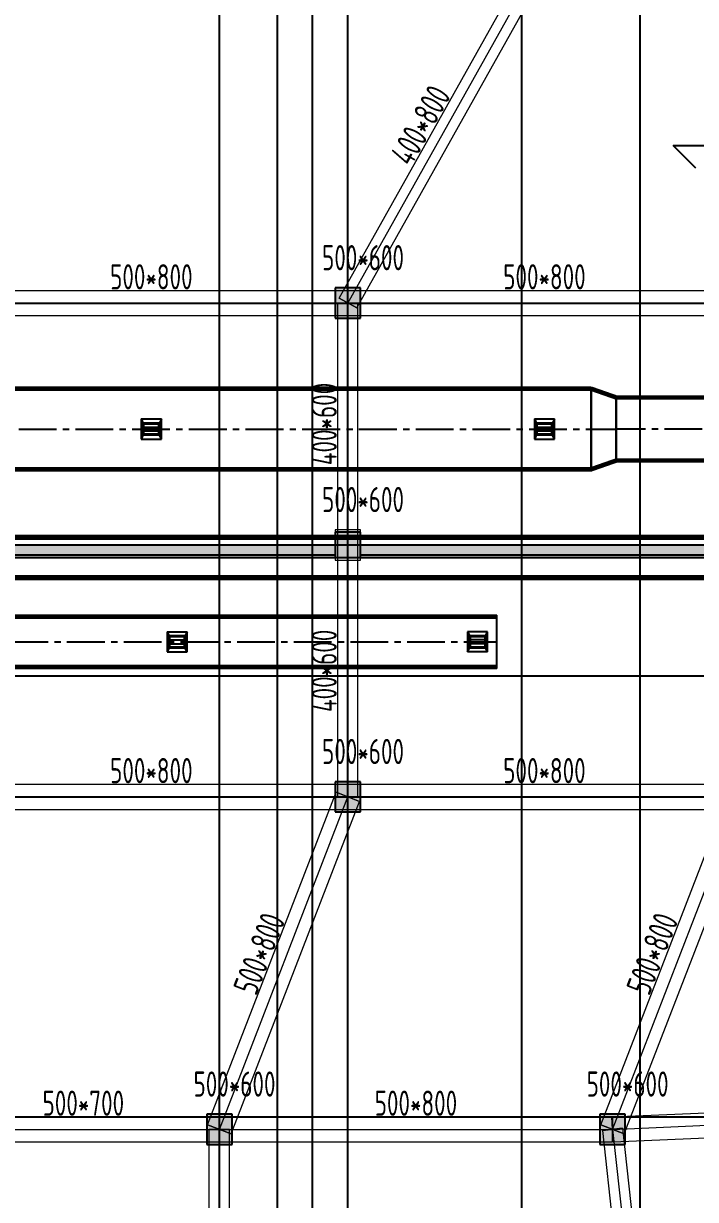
# Model space of a CAD drawing. Extents: x 369444 to 684549, y -549309 to 575337.
# Drawn here: x 460937 to 474271, y 393766 to 417104 of the extents above; entities that cross this region are included whole.
import ezdxf

# ---------------------------------------------------------------- set-up
doc = ezdxf.new("R2010")
doc.units = 0
doc.header["$LTSCALE"] = 1000
doc.header["$MEASUREMENT"] = 0
doc.linetypes.add('CENTER2', pattern=[1.125, 0.75, -0.125, 0.125, -0.125])
doc.linetypes.add('DASH', pattern=[0.35, 0.25, -0.1])
for name, color, linetype, lineweight, true_color in [('-1-0-1', 7, 'Continuous', 0, 0xc0c0c0), ('-1-1-2', 7, 'Continuous', 0, 0xc0c0c0), ('-2-0-1', 1, 'Continuous', 0, 0xff0000), ('-2-1-2', 9, 'Continuous', 0, 0x808080), ('1-6-1', 7, 'Continuous', 0, 0x55ff55), ('1-6-2', 7, 'Continuous', 0, 0x55ff55), ('11-6-1', 2, 'Continuous', 0, 0xffff00), ('11-6-2', 2, 'Continuous', 0, 0xffff00), ('11-6-5', 2, 'Continuous', 0, 0xffff00), ('12-6-1', 4, 'Continuous', 0, 0x00ffff), ('12-6-2', 4, 'Continuous', 0, 0x00ffff), ('12-6-5', 4, 'Continuous', 0, 0x00ffff)]:
    doc.layers.add(name, color=color, linetype=linetype, lineweight=lineweight, true_color=true_color)
for name, color, linetype in [('A-WALL-HATCH', 8, 'Continuous'), ('COLUMN', 9, 'Continuous'), ('DOTE', 1, 'Continuous'), ('DUCT-排烟中心线', 5, 'CENTER2'), ('DUCT-排烟法兰', 4, 'Continuous'), ('DUCT-排烟管', 2, 'Continuous'), ('DUCT-排烟管端线', 4, 'Continuous'), ('PUB_HATCH', 8, 'Continuous'), ('WALL', 9, 'Continuous'), ('景观场地标高', 4, 'Continuous'), ('防火分区线', 7, 'Continuous'), ('风管标注', 3, 'Continuous')]:
    doc.layers.add(name, color=color, linetype=linetype)
doc.styles.add('yjkcad', font='yjkeng.shx', dxfattribs={"width": 0.7, "height": 250, "bigfont": 'yjkchn.shx'})

# ---------------------------------------------------------------- blocks, each defined once
blk = doc.blocks.new('N-风管')
at = {"color": 0, "linetype": 'Continuous'}
for p, q in [((38489299230.664742, 3905503730.368683, 2600), (38489299630.664742, 3905503730.368683, 2600)), ((38489307030.664742, 3905503730.368683, 2600), (38489307430.664742, 3905503730.368683, 2600)), ((38489299743.580162, 3905499507.169543, 2600), (38489300143.580162, 3905499507.169543, 2600)), ((38489306101.961143, 3905499107.169543, 2600), (38489305701.961143, 3905499107.169543, 2600))]:
    blk.add_line(p, q, dxfattribs=at)
at = {"color": 0}
for p, q in [((38489299230.664742, 3905503730.368683, 2600), (38489299230.664742, 3905503330.368683, 2600)), ((38489299230.664742, 3905503730.368683, 2600), (38489299270.664742, 3905503641.479795, 2600)), ((38489299270.664742, 3905503567.40572, 2600), (38489299582.664742, 3905503567.40572, 2600)), ((38489299630.664742, 3905503730.368683, 2600), (38489299582.664742, 3905503641.479795, 2600)), ((38489299630.664742, 3905503330.368683, 2600), (38489299630.664742, 3905503730.368683, 2600)), ((38489307030.664742, 3905503730.368683, 2600), (38489307030.664742, 3905503330.368683, 2600)), ((38489307030.664742, 3905503730.368683, 2600), (38489307070.664742, 3905503641.479795, 2600)), ((38489307070.664742, 3905503567.40572, 2600), (38489307382.664742, 3905503567.40572, 2600)), ((38489307430.664742, 3905503730.368683, 2600), (38489307382.664742, 3905503641.479795, 2600)), ((38489307430.664742, 3905503330.368683, 2600), (38489307430.664742, 3905503730.368683, 2600)), ((38489299270.664742, 3905503419.257572, 2600), (38489299230.664742, 3905503330.368683, 2600)), ((38489299230.664742, 3905503330.368683, 2600), (38489299630.664742, 3905503330.368683, 2600)), ((38489299270.664742, 3905503493.331646, 2600), (38489299582.664742, 3905503493.331646, 2600)), ((38489299630.664742, 3905503330.368683, 2600), (38489299582.664742, 3905503419.257572, 2600)), ((38489307070.664742, 3905503419.257572, 2600), (38489307030.664742, 3905503330.368683, 2600)), ((38489307030.664742, 3905503330.368683, 2600), (38489307430.664742, 3905503330.368683, 2600)), ((38489307070.664742, 3905503493.331646, 2600), (38489307382.664742, 3905503493.331646, 2600)), ((38489307430.664742, 3905503330.368683, 2600), (38489307382.664742, 3905503419.257572, 2600)), ((38489299743.580162, 3905499507.169543, 2600), (38489299743.580162, 3905499107.169543, 2600)), ((38489299743.580162, 3905499507.169543, 2600), (38489299783.580162, 3905499418.280654, 2600)), ((38489299783.580162, 3905499344.20658, 2600), (38489300095.580162, 3905499344.20658, 2600)), ((38489300143.580162, 3905499507.169543, 2600), (38489300095.580162, 3905499418.280654, 2600)), ((38489300143.580162, 3905499107.169543, 2600), (38489300143.580162, 3905499507.169543, 2600)), ((38489305701.961143, 3905499507.169543, 2600), (38489305749.961143, 3905499418.280654, 2600)), ((38489306101.961143, 3905499507.169543, 2600), (38489305701.961143, 3905499507.169543, 2600)), ((38489305701.961143, 3905499507.169543, 2600), (38489305701.961143, 3905499107.169543, 2600)), ((38489306061.961143, 3905499344.20658, 2600), (38489305749.961143, 3905499344.20658, 2600)), ((38489306061.961143, 3905499418.280654, 2600), (38489306101.961143, 3905499507.169543, 2600)), ((38489306101.961143, 3905499107.169543, 2600), (38489306101.961143, 3905499507.169543, 2600)), ((38489299783.580162, 3905499196.058432, 2600), (38489299743.580162, 3905499107.169543, 2600)), ((38489299743.580162, 3905499107.169543, 2600), (38489300143.580162, 3905499107.169543, 2600)), ((38489299783.580162, 3905499270.132506, 2600), (38489300095.580162, 3905499270.132506, 2600)), ((38489300143.580162, 3905499107.169543, 2600), (38489300095.580162, 3905499196.058432, 2600)), ((38489305701.961143, 3905499107.169543, 2600), (38489305749.961143, 3905499196.058432, 2600)), ((38489306061.961143, 3905499270.132506, 2600), (38489305749.961143, 3905499270.132506, 2600)), ((38489306101.961143, 3905499107.169543, 2600), (38489306061.961143, 3905499196.058432, 2600))]:
    blk.add_line(p, q, dxfattribs=at)
at = {"color": 0, "lineweight": 40}
for p, q in [((38489299270.664742, 3905503641.479795, 2600), (38489299270.664742, 3905503419.257572, 2600)), ((38489299582.664742, 3905503641.479795, 2600), (38489299270.664742, 3905503641.479795, 2600)), ((38489299582.664742, 3905503419.257572, 2600), (38489299582.664742, 3905503641.479795, 2600)), ((38489307070.664742, 3905503641.479795, 2600), (38489307070.664742, 3905503419.257572, 2600)), ((38489307382.664742, 3905503641.479795, 2600), (38489307070.664742, 3905503641.479795, 2600)), ((38489307382.664742, 3905503419.257572, 2600), (38489307382.664742, 3905503641.479795, 2600)), ((38489299582.664742, 3905503419.257572, 2600), (38489299270.664742, 3905503419.257572, 2600)), ((38489307382.664742, 3905503419.257572, 2600), (38489307070.664742, 3905503419.257572, 2600)), ((38489299783.580162, 3905499418.280654, 2600), (38489299783.580162, 3905499196.058432, 2600)), ((38489300095.580162, 3905499418.280654, 2600), (38489299783.580162, 3905499418.280654, 2600)), ((38489300095.580162, 3905499196.058432, 2600), (38489300095.580162, 3905499418.280654, 2600)), ((38489305749.961143, 3905499418.280654, 2600), (38489305749.961143, 3905499196.058432, 2600)), ((38489305749.961143, 3905499418.280654, 2600), (38489306061.961143, 3905499418.280654, 2600)), ((38489306061.961143, 3905499196.058432, 2600), (38489306061.961143, 3905499418.280654, 2600)), ((38489300095.580162, 3905499196.058432, 2600), (38489299783.580162, 3905499196.058432, 2600)), ((38489305749.961143, 3905499196.058432, 2600), (38489306061.961143, 3905499196.058432, 2600))]:
    blk.add_line(p, q, dxfattribs=at)
at = {"layer": 'DUCT-排烟中心线', "color": 0}
for p, q in [((38489285550.02726, 3905503530.368749), (38489308156.230179, 3905503530.368378)), ((38489308156.430183, 3905503530.368378), (38489308656.430183, 3905503530.368365)), ((38489330610.045052, 3905503530.368378), (38489308656.63018, 3905503530.368365)), ((38489292131.271713, 3905499307.169543), (38489306287.384621, 3905499307.169543))]:
    blk.add_line(p, q, dxfattribs=at)
at = {"layer": 'DUCT-排烟法兰', "color": 0}
for p, q in [((38489308156.330177, 3905502690.368378), (38489308156.330177, 3905504370.368378)), ((38489308656.530182, 3905504185.368365), (38489308656.530182, 3905502875.368365)), ((38489306287.484619, 3905498777.169543), (38489306287.484619, 3905499837.169543))]:
    blk.add_line(p, q, dxfattribs=at)
at = {"layer": 'DUCT-排烟管', "color": 0, "const_width": 90}
for points in [[(38489308156.230186, 3905504330.368378), (38489285550.027283, 3905504330.368749)], [(38489308156.430206, 3905504330.368378), (38489308656.430199, 3905504155.368365)], [(38489330610.045052, 3905504155.368378), (38489308656.63018, 3905504155.368365)], [(38489308156.430161, 3905502730.368378), (38489308656.430168, 3905502905.368365)], [(38489308656.63018, 3905502905.368365), (38489330610.045052, 3905502905.368378)], [(38489285550.027237, 3905502730.368749), (38489308156.230164, 3905502730.368378)], [(38489306287.384621, 3905499807.169543), (38489292131.271713, 3905499807.169543)], [(38489292131.271713, 3905498807.169543), (38489306287.384621, 3905498807.169543)]]:
    blk.add_lwpolyline(points, dxfattribs=at)
at = {"layer": 'DUCT-排烟管端线', "color": 0}
for p, q in [((38489308156.230164, 3905502730.368378), (38489308156.230186, 3905504330.368378)), ((38489308156.430206, 3905504330.368378), (38489308156.430161, 3905502730.368378)), ((38489308656.430168, 3905502905.368365), (38489308656.430199, 3905504155.368365)), ((38489308656.63018, 3905504155.368365), (38489308656.63018, 3905502905.368365)), ((38489306287.384621, 3905498807.169543), (38489306287.384621, 3905499807.169543))]:
    blk.add_line(p, q, dxfattribs=at)

msp = doc.modelspace()

# ---------------------------------------------------------------- hatches: boundary and pattern name
at = {"layer": 'A-WALL-HATCH'}
for points in [[(467624.7, 411256.6), (467624.7, 411856.6), (467124.7, 411856.6), (467124.7, 411256.6)], [(467624.7, 406506.8), (467624.7, 407006.8), (467124.7, 407006.8), (467124.7, 406506.8)], [(467624.7, 401456.6), (467624.7, 402056.6), (467124.7, 402056.6), (467124.7, 401456.6)], [(465074.7, 394856.6), (465074.7, 395456.6), (464574.7, 395456.6), (464574.7, 394856.6)], [(472874.7, 394856.6), (472874.7, 395456.6), (472374.7, 395456.6), (472374.7, 394856.6)]]:
    msp.add_hatch(color=256, dxfattribs=at).paths.add_polyline_path(points)
at = {"layer": 'PUB_HATCH'}
msp.add_hatch(color=256, dxfattribs=at).paths.add_polyline_path([(491324.6, 406507), (491324.6, 406757), (440374.6, 406757), (440324.6, 406637), (440374.6, 406507)])

# ---------------------------------------------------------------- linework, layer by layer
at = {"layer": '-1-0-1', "color": 0}
for p in [(467374.3, 411557.1, -3600), (467374.3, 406757.1, -3600), (467374.3, 401757.1, -3600), (464824.3, 395157.1, -3600), (472624.3, 395157.1, -3600)]:
    msp.add_point(p, dxfattribs=at)
at = {"layer": '-1-1-2', "color": 0}
for p, q in [((467374.3, 411557.1, -3600), (467374.3, 411557.1)), ((467374.3, 406757.1, -3600), (467374.3, 406757.1)), ((467374.3, 401757.1, -3600), (467374.3, 401757.1)), ((464824.3, 395157.1, -3600), (464824.3, 395157.1)), ((472624.3, 395157.1, -3600), (472624.3, 395157.1))]:
    msp.add_line(p, q, dxfattribs=at)
at = {"layer": '-2-0-1', "color": 0}
for p, q in [((467374.3, 411557.1, -3600), (471074.3, 418157.1, -3600)), ((459574.3, 411557.1, -3600), (467374.3, 411557.1, -3600)), ((467374.3, 406757.1, -3600), (467374.3, 411557.1, -3600)), ((467374.3, 411557.1, -3600), (475174.3, 411557.1, -3600)), ((459574.3, 406757.1, -3600), (467374.3, 406757.1, -3600)), ((467374.3, 406757.1, -3600), (475174.3, 406757.1, -3600)), ((467374.3, 401757.1, -3600), (467374.3, 406757.1, -3600)), ((459574.3, 401757.1, -3600), (467374.3, 401757.1, -3600)), ((464824.3, 395157.1, -3600), (467374.3, 401757.1, -3600)), ((467374.3, 401757.1, -3600), (475174.3, 401757.1, -3600)), ((472624.3, 395157.1, -3600), (475174.3, 401757.1, -3600)), ((472624.3, 395157.1, -3600), (480674.3, 395507, -3600)), ((459424.3, 395157.1, -3600), (464824.3, 395157.1, -3600)), ((464824.3, 390157.1, -3600), (464824.3, 395157.1, -3600)), ((464824.3, 395157.1, -3600), (472624.3, 395157.1, -3600)), ((472624.3, 395157.1, -3600), (473174.3, 390157.1, -3600))]:
    msp.add_line(p, q, dxfattribs=at)
at = {"layer": '-2-1-2', "color": 0}
for p, q in [((467374.3, 411557.1), (471074.3, 418157.1)), ((459574.3, 411557.1), (467374.3, 411557.1)), ((467374.3, 406757.1), (467374.3, 411557.1)), ((467374.3, 411557.1), (475174.3, 411557.1)), ((459574.3, 406757.1), (467374.3, 406757.1)), ((467374.3, 406757.1), (475174.3, 406757.1)), ((467374.3, 401757.1), (467374.3, 406757.1)), ((459574.3, 401757.1), (467374.3, 401757.1)), ((464824.3, 395157.1), (467374.3, 401757.1)), ((467374.3, 401757.1), (475174.3, 401757.1)), ((472624.3, 395157.1), (475174.3, 401757.1)), ((472624.3, 395157.1), (480674.3, 395507)), ((459424.3, 395157.1), (464824.3, 395157.1)), ((464824.3, 390157.1), (464824.3, 395157.1)), ((464824.3, 395157.1), (472624.3, 395157.1)), ((472624.3, 395157.1), (473174.3, 390157.1))]:
    msp.add_line(p, q, dxfattribs=at)
at = {"layer": '1-6-1', "color": 0}
for p, q in [((467374.3, 406757.1, -8700), (459574.3, 406757.1, -8700)), ((459574.3, 406757.1, -5100), (467374.3, 406757.1, -5100)), ((467374.3, 406757.1, -8700), (467374.3, 406757.1, -5100)), ((475174.3, 406757.1, -8700), (467374.3, 406757.1, -8700)), ((467374.3, 406757.1, -5100), (475174.3, 406757.1, -5100)), ((467374.3, 406757.1, -5100), (467374.3, 406757.1, -8700)), ((467374.3, 406507.1, -5100), (459574.3, 406507.1, -5100)), ((459574.3, 406507.1, -8700), (467374.3, 406507.1, -8700)), ((467374.3, 406507.1, -5100), (467374.3, 406507.1, -8700)), ((475174.3, 406507.1, -5100), (467374.3, 406507.1, -5100)), ((467374.3, 406507.1, -8700), (475174.3, 406507.1, -8700)), ((467374.3, 406507.1, -8700), (467374.3, 406507.1, -5100))]:
    msp.add_line(p, q, dxfattribs=at)
at = {"layer": '1-6-2', "color": 0}
for p, q in [((467374.3, 406757.1, -5100), (459574.3, 406757.1, -5100)), ((459574.3, 406757.1, -8700), (467374.3, 406757.1, -8700)), ((467374.3, 406757.1, -5100), (467374.3, 406757.1, -8700)), ((475174.3, 406757.1, -5100), (467374.3, 406757.1, -5100)), ((467374.3, 406757.1, -8700), (475174.3, 406757.1, -8700)), ((467374.3, 406757.1, -8700), (467374.3, 406757.1, -5100))]:
    msp.add_line(p, q, dxfattribs=at)
at = {"layer": '11-6-1', "color": 0}
for p, q in [((467124.3, 411857.1), (467124.3, 411257.1)), ((467624.3, 411857.1), (467124.3, 411857.1)), ((467124.3, 411857.1, -3600), (467124.3, 411257.1, -3600)), ((467624.3, 411857.1, -3600), (467124.3, 411857.1, -3600)), ((467124.3, 411857.1, -3600), (467124.3, 411857.1)), ((467624.3, 411257.1), (467624.3, 411857.1)), ((467624.3, 411257.1, -3600), (467624.3, 411857.1, -3600)), ((467624.3, 411857.1, -3600), (467624.3, 411857.1)), ((467124.3, 411257.1), (467624.3, 411257.1)), ((467124.3, 411257.1, -3600), (467624.3, 411257.1, -3600)), ((467124.3, 411257.1, -3600), (467124.3, 411257.1)), ((467624.3, 411257.1, -3600), (467624.3, 411257.1)), ((467124.3, 407057.1), (467124.3, 406457.1)), ((467624.3, 407057.1), (467124.3, 407057.1)), ((467124.3, 407057.1, -3600), (467124.3, 406457.1, -3600)), ((467624.3, 407057.1, -3600), (467124.3, 407057.1, -3600)), ((467124.3, 407057.1, -3600), (467124.3, 407057.1)), ((467624.3, 406457.1), (467624.3, 407057.1)), ((467624.3, 406457.1, -3600), (467624.3, 407057.1, -3600)), ((467624.3, 407057.1, -3600), (467624.3, 407057.1)), ((467124.3, 406457.1), (467624.3, 406457.1)), ((467124.3, 406457.1, -3600), (467624.3, 406457.1, -3600)), ((467124.3, 406457.1, -3600), (467124.3, 406457.1)), ((467624.3, 406457.1, -3600), (467624.3, 406457.1)), ((467124.3, 402057.1), (467124.3, 401457.1)), ((467624.3, 402057.1), (467124.3, 402057.1)), ((467124.3, 402057.1, -3600), (467124.3, 401457.1, -3600)), ((467624.3, 402057.1, -3600), (467124.3, 402057.1, -3600)), ((467124.3, 402057.1, -3600), (467124.3, 402057.1)), ((467624.3, 401457.1), (467624.3, 402057.1)), ((467624.3, 401457.1, -3600), (467624.3, 402057.1, -3600)), ((467624.3, 402057.1, -3600), (467624.3, 402057.1)), ((467124.3, 401457.1), (467624.3, 401457.1)), ((467124.3, 401457.1, -3600), (467624.3, 401457.1, -3600)), ((467124.3, 401457.1, -3600), (467124.3, 401457.1)), ((467624.3, 401457.1, -3600), (467624.3, 401457.1)), ((464574.3, 395457.1), (464574.3, 394857.1)), ((465074.3, 395457.1), (464574.3, 395457.1)), ((464574.3, 395457.1, -3600), (464574.3, 394857.1, -3600)), ((465074.3, 395457.1, -3600), (464574.3, 395457.1, -3600)), ((464574.3, 395457.1, -3600), (464574.3, 395457.1)), ((465074.3, 394857.1), (465074.3, 395457.1)), ((465074.3, 394857.1, -3600), (465074.3, 395457.1, -3600)), ((465074.3, 395457.1, -3600), (465074.3, 395457.1)), ((472374.3, 395457.1), (472374.3, 394857.1)), ((472874.3, 395457.1), (472374.3, 395457.1)), ((472374.3, 395457.1, -3600), (472374.3, 394857.1, -3600)), ((472874.3, 395457.1, -3600), (472374.3, 395457.1, -3600)), ((472374.3, 395457.1, -3600), (472374.3, 395457.1)), ((472874.3, 394857.1), (472874.3, 395457.1)), ((472874.3, 394857.1, -3600), (472874.3, 395457.1, -3600)), ((472874.3, 395457.1, -3600), (472874.3, 395457.1)), ((464574.3, 394857.1), (465074.3, 394857.1)), ((464574.3, 394857.1, -3600), (465074.3, 394857.1, -3600)), ((464574.3, 394857.1, -3600), (464574.3, 394857.1)), ((465074.3, 394857.1, -3600), (465074.3, 394857.1)), ((472374.3, 394857.1), (472874.3, 394857.1)), ((472374.3, 394857.1, -3600), (472874.3, 394857.1, -3600)), ((472374.3, 394857.1, -3600), (472374.3, 394857.1)), ((472874.3, 394857.1, -3600), (472874.3, 394857.1))]:
    msp.add_line(p, q, dxfattribs=at)
at = {"layer": '11-6-2', "color": 0}
for p, q in [((467374.3, 411557.1, -3600), (467374.3, 411557.1)), ((467374.3, 406757.1, -3600), (467374.3, 406757.1)), ((467374.3, 401757.1, -3600), (467374.3, 401757.1)), ((464824.3, 395157.1, -3600), (464824.3, 395157.1)), ((472624.3, 395157.1, -3600), (472624.3, 395157.1))]:
    msp.add_line(p, q, dxfattribs=at)
at = {"layer": '12-6-1', "color": 0}
for p, q in [((467199.9, 411654.9, -5100), (470899.9, 418254.9, -5100)), ((467199.9, 411654.9, -5900), (470899.9, 418254.9, -5900)), ((467548.8, 411459.3, -5100), (471248.8, 418059.3, -5100)), ((467548.8, 411459.3, -5900), (471248.8, 418059.3, -5900)), ((459574.3, 411807.1), (467374.3, 411807.1)), ((459574.3, 411807.1, -800), (467374.3, 411807.1, -800)), ((467374.3, 411807.1), (467374.3, 411307.1)), ((467374.3, 411807.1, -800), (467374.3, 411807.1)), ((467374.3, 411307.1, -800), (467374.3, 411807.1, -800)), ((467374.3, 411807.1), (467374.3, 411307.1)), ((467374.3, 411807.1, -800), (467374.3, 411807.1)), ((467374.3, 411307.1, -800), (467374.3, 411807.1, -800)), ((467374.3, 411807.1), (475174.3, 411807.1)), ((467374.3, 411807.1, -800), (475174.3, 411807.1, -800)), ((467174.3, 411557.1, -5100), (467574.3, 411557.1, -5100)), ((467174.3, 411557.1, -5700), (467174.3, 411557.1, -5100)), ((467574.3, 411557.1, -5700), (467174.3, 411557.1, -5700)), ((467174.3, 406757.1, -5100), (467174.3, 411557.1, -5100)), ((467174.3, 406757.1, -5700), (467174.3, 411557.1, -5700)), ((467199.9, 411654.9, -5100), (467548.8, 411459.3, -5100)), ((467199.9, 411654.9, -5900), (467199.9, 411654.9, -5100)), ((467548.8, 411459.3, -5900), (467199.9, 411654.9, -5900)), ((467548.8, 411459.3, -5100), (467548.8, 411459.3, -5900)), ((467574.3, 411557.1, -5100), (467574.3, 411557.1, -5700)), ((467574.3, 406757.1, -5100), (467574.3, 411557.1, -5100)), ((467574.3, 406757.1, -5700), (467574.3, 411557.1, -5700)), ((459574.3, 411307.1), (467374.3, 411307.1)), ((459574.3, 411307.1, -800), (467374.3, 411307.1, -800)), ((467374.3, 411307.1), (467374.3, 411307.1, -800)), ((467374.3, 411307.1), (467374.3, 411307.1, -800)), ((467374.3, 411307.1), (475174.3, 411307.1)), ((467374.3, 411307.1, -800), (475174.3, 411307.1, -800)), ((467174.3, 406757.1, -5100), (467574.3, 406757.1, -5100)), ((467174.3, 406757.1, -5700), (467174.3, 406757.1, -5100)), ((467574.3, 406757.1, -5700), (467174.3, 406757.1, -5700)), ((467174.3, 406757.1, -5100), (467574.3, 406757.1, -5100)), ((467174.3, 406757.1, -5700), (467174.3, 406757.1, -5100)), ((467574.3, 406757.1, -5700), (467174.3, 406757.1, -5700)), ((467174.3, 401757.1, -5100), (467174.3, 406757.1, -5100)), ((467174.3, 401757.1, -5700), (467174.3, 406757.1, -5700)), ((467574.3, 406757.1, -5100), (467574.3, 406757.1, -5700)), ((467574.3, 406757.1, -5100), (467574.3, 406757.1, -5700)), ((467574.3, 401757.1, -5100), (467574.3, 406757.1, -5100)), ((467574.3, 401757.1, -5700), (467574.3, 406757.1, -5700)), ((459574.3, 402007.1), (467374.3, 402007.1)), ((459574.3, 402007.1, -800), (467374.3, 402007.1, -800)), ((467374.3, 402007.1), (467374.3, 401507.1)), ((467374.3, 402007.1, -800), (467374.3, 402007.1)), ((467374.3, 401507.1, -800), (467374.3, 402007.1, -800)), ((467374.3, 402007.1), (475174.3, 402007.1)), ((467374.3, 402007.1, -800), (475174.3, 402007.1, -800)), ((467374.3, 402007.1), (467374.3, 401507.1)), ((467374.3, 402007.1, -800), (467374.3, 402007.1)), ((467374.3, 401507.1, -800), (467374.3, 402007.1, -800)), ((464591.1, 395247.2), (467141.1, 401847.2)), ((464591.1, 395247.2, -800), (467141.1, 401847.2, -800)), ((465057.5, 395067), (467607.5, 401667)), ((465057.5, 395067, -800), (467607.5, 401667, -800)), ((467141.1, 401847.2), (467607.5, 401667)), ((467141.1, 401847.2, -800), (467141.1, 401847.2)), ((467607.5, 401667, -800), (467141.1, 401847.2, -800)), ((467174.3, 401757.1, -5100), (467574.3, 401757.1, -5100)), ((467174.3, 401757.1, -5700), (467174.3, 401757.1, -5100)), ((467574.3, 401757.1, -5700), (467174.3, 401757.1, -5700)), ((467574.3, 401757.1, -5100), (467574.3, 401757.1, -5700)), ((467607.5, 401667), (467607.5, 401667, -800)), ((472391.1, 395247.2), (474941.1, 401847.2)), ((472391.1, 395247.2, -800), (474941.1, 401847.2, -800)), ((472857.5, 395067), (475407.5, 401667)), ((472857.5, 395067, -800), (475407.5, 401667, -800)), ((459574.3, 401507.1), (467374.3, 401507.1)), ((459574.3, 401507.1, -800), (467374.3, 401507.1, -800)), ((467374.3, 401507.1), (467374.3, 401507.1, -800)), ((467374.3, 401507.1), (475174.3, 401507.1)), ((467374.3, 401507.1, -800), (475174.3, 401507.1, -800)), ((467374.3, 401507.1), (467374.3, 401507.1, -800)), ((472613.5, 395406.8), (480663.5, 395756.7)), ((472613.5, 395406.8, -800), (480663.5, 395756.7, -800)), ((459424.3, 395407.1), (464824.3, 395407.1)), ((459424.3, 395407.1, -700), (464824.3, 395407.1, -700)), ((464824.3, 395407.1), (464824.3, 394907.1)), ((464824.3, 395407.1, -800), (464824.3, 395407.1)), ((464824.3, 394907.1, -800), (464824.3, 395407.1, -800)), ((464824.3, 395407.1), (472624.3, 395407.1)), ((464824.3, 395407.1, -800), (472624.3, 395407.1, -800)), ((464824.3, 395407.1), (464824.3, 394907.1)), ((464824.3, 395407.1, -700), (464824.3, 395407.1)), ((464824.3, 394907.1, -700), (464824.3, 395407.1, -700)), ((472613.5, 395406.8), (472635.2, 394907.3)), ((472613.5, 395406.8, -800), (472613.5, 395406.8)), ((472635.2, 394907.3, -800), (472613.5, 395406.8, -800)), ((472624.3, 395407.1), (472624.3, 394907.1)), ((472624.3, 395407.1, -800), (472624.3, 395407.1)), ((472624.3, 394907.1, -800), (472624.3, 395407.1, -800)), ((464591.1, 395247.2), (465057.5, 395067)), ((464591.1, 395247.2, -800), (464591.1, 395247.2)), ((465057.5, 395067, -800), (464591.1, 395247.2, -800)), ((464624.3, 395157.1, -5100), (465024.3, 395157.1, -5100)), ((464624.3, 395157.1, -5700), (464624.3, 395157.1, -5100)), ((465024.3, 395157.1, -5700), (464624.3, 395157.1, -5700)), ((464624.3, 390157.1, -5100), (464624.3, 395157.1, -5100)), ((464624.3, 390157.1, -5700), (464624.3, 395157.1, -5700)), ((465024.3, 395157.1, -5100), (465024.3, 395157.1, -5700)), ((465024.3, 390157.1, -5100), (465024.3, 395157.1, -5100)), ((465024.3, 390157.1, -5700), (465024.3, 395157.1, -5700)), ((472391.1, 395247.2), (472857.5, 395067)), ((472391.1, 395247.2, -800), (472391.1, 395247.2)), ((472857.5, 395067, -800), (472391.1, 395247.2, -800)), ((472823.1, 395178.9, -5100), (472425.5, 395135.2, -5100)), ((472425.5, 395135.2, -5700), (472823.1, 395178.9, -5700)), ((472425.5, 395135.2, -5100), (472425.5, 395135.2, -5700)), ((472425.5, 395135.2, -5100), (472975.5, 390135.2, -5100)), ((472425.5, 395135.2, -5700), (472975.5, 390135.2, -5700)), ((472635.2, 394907.3), (480685.2, 395257.2)), ((472635.2, 394907.3, -800), (480685.2, 395257.2, -800)), ((472823.1, 395178.9, -5700), (472823.1, 395178.9, -5100)), ((472823.1, 395178.9, -5100), (473373.1, 390178.9, -5100)), ((472823.1, 395178.9, -5700), (473373.1, 390178.9, -5700)), ((459424.3, 394907.1), (464824.3, 394907.1)), ((459424.3, 394907.1, -700), (464824.3, 394907.1, -700)), ((464824.3, 394907.1), (464824.3, 394907.1, -800)), ((464824.3, 394907.1), (472624.3, 394907.1)), ((464824.3, 394907.1, -800), (472624.3, 394907.1, -800)), ((464824.3, 394907.1), (464824.3, 394907.1, -700)), ((465057.5, 395067), (465057.5, 395067, -800)), ((472624.3, 394907.1), (472624.3, 394907.1, -800)), ((472635.2, 394907.3), (472635.2, 394907.3, -800)), ((472857.5, 395067), (472857.5, 395067, -800))]:
    msp.add_line(p, q, dxfattribs=at)
at = {"layer": '12-6-2', "color": 0}
for p, q in [((467374.3, 411557.1, -5100), (471074.3, 418157.1, -5100)), ((459574.3, 411557.1), (467374.3, 411557.1)), ((467374.3, 411557.1), (475174.3, 411557.1)), ((467374.3, 406757.1, -5100), (467374.3, 411557.1, -5100)), ((467374.3, 401757.1, -5100), (467374.3, 406757.1, -5100)), ((459574.3, 401757.1), (467374.3, 401757.1)), ((464824.3, 395157.1), (467374.3, 401757.1)), ((467374.3, 401757.1), (475174.3, 401757.1)), ((472624.3, 395157.1), (475174.3, 401757.1)), ((472624.3, 395157.1), (480674.3, 395507)), ((459424.3, 395157.1), (464824.3, 395157.1)), ((464824.3, 395157.1), (472624.3, 395157.1)), ((464824.3, 390157.1, -5100), (464824.3, 395157.1, -5100)), ((472624.3, 395157.1, -5100), (473174.3, 390157.1, -5100))]:
    msp.add_line(p, q, dxfattribs=at)
at = {"layer": 'COLUMN', "color": 8}
for p, q in [((467624.7, 411856.6), (467124.7, 411856.6)), ((467124.7, 411856.6), (467124.7, 411256.6)), ((467624.7, 411256.6), (467624.7, 411856.6)), ((467124.7, 411256.6), (467624.7, 411256.6)), ((467624.7, 407006.8), (467124.7, 407006.8)), ((467124.7, 407006.8), (467124.7, 406506.8)), ((467624.7, 406506.8), (467624.7, 407006.8)), ((467124.7, 406506.8), (467624.7, 406506.8)), ((467624.7, 402056.6), (467124.7, 402056.6)), ((467124.7, 402056.6), (467124.7, 401456.6)), ((467624.7, 401456.6), (467624.7, 402056.6)), ((467124.7, 401456.6), (467624.7, 401456.6)), ((465074.7, 395456.6), (464574.7, 395456.6)), ((464574.7, 395456.6), (464574.7, 394856.6)), ((465074.7, 394856.6), (465074.7, 395456.6)), ((472874.7, 395456.6), (472374.7, 395456.6)), ((472374.7, 395456.6), (472374.7, 394856.6)), ((472874.7, 394856.6), (472874.7, 395456.6)), ((464574.7, 394856.6), (465074.7, 394856.6)), ((472374.7, 394856.6), (472874.7, 394856.6))]:
    msp.add_line(p, q, dxfattribs=at)
at = {"layer": 'DOTE', "color": 8}
for p, q in [((464824.5, 261807), (464824.5, 476704.8)), ((465974.5, 261807), (465974.5, 476704.8)), ((466674.5, 59364.2), (466674.5, 476704.8)), ((467374.5, 261807), (467374.5, 476704.8)), ((470824.5, 261807), (470824.5, 476704.8)), ((473174.5, 261807), (473174.5, 476704.8))]:
    msp.add_line(p, q, dxfattribs=at)
at = {"layer": 'DOTE', "color": 8, "lineweight": -2}
for p, q in [((377844.4, 411557), (624570.9, 411557)), ((377844.4, 406757), (624570.9, 406757)), ((377844.4, 404157), (624570.9, 404157)), ((377844.4, 401757), (624570.9, 401757)), ((377844.4, 395407), (624570.9, 395407))]:
    msp.add_line(p, q, dxfattribs=at)
at = {"layer": 'WALL'}
for p, q in [((440374.6, 406757), (491324.6, 406757)), ((459824.7, 406757), (467124.7, 406757)), ((459824.7, 406557), (467124.7, 406557)), ((467624.7, 406757), (474924.7, 406757)), ((467624.7, 406557), (474924.7, 406557)), ((440374.6, 406507), (491324.6, 406507))]:
    msp.add_line(p, q, dxfattribs=at)
at = {"layer": '景观场地标高'}
for p, q in [((474278.6, 414235.6), (473828.6, 414685.6)), ((473828.6, 414685.6), (476176.1, 414685.6))]:
    msp.add_line(p, q, dxfattribs=at)
at = {"layer": '防火分区线', "color": 130, "linetype": 'DASH', "ltscale": 8, "const_width": 100}
for points in [[(478324.6, 426257), (465574.6, 426257), (465574.6, 423442.4), (417774.5, 423406.6), (417774.5, 408842.7), (423274.5, 408842.8), (423274.5, 402407), (428674.5, 402407), (428674.5, 406442.7), (432374.5, 406442.7), (432374.5, 396756.9), (440624.5, 396756.9), (440624.5, 402156.9), (436024.6, 402156.9), (436024.6, 403807), (440674.5, 403807), (440674.5, 406106.9), (491024.6, 406106.9)], [(479124.6, 425457), (466374.6, 425457), (466374.6, 422643), (418574.5, 422607.2), (418574.5, 409642.7), (424074.5, 409642.8), (424074.5, 403207), (427874.5, 403207), (427874.5, 407242.7), (433174.5, 407242.7), (433174.5, 397556.9), (439824.5, 397556.9), (439824.5, 401356.9), (435224.6, 401356.9), (435224.6, 404607), (439874.5, 404607), (439874.5, 406906.9), (491824.6, 406906.9)]]:
    msp.add_lwpolyline(points, dxfattribs=at)
at = {"layer": '防火分区线', "color": 5, "linetype": 'DASH', "ltscale": 8, "const_width": 100}
for points in [[(491824.5, 406906.7), (439874.5, 406906.7), (439874.5, 404606.8), (435224.5, 404606.7), (435224.6, 401356.7), (439824.5, 401356.7), (439824.5, 397556.7), (433174.5, 397556.7), (433174.5, 407242.6), (427874.5, 407242.6), (427874.5, 403207), (424074.5, 403207), (424074.5, 409706.9), (418174.5, 409706.7)], [(491024.5, 406106.7), (440674.5, 406106.7), (440674.5, 403806.9), (436024.5, 403806.7), (436024.5, 402156.7), (440624.5, 402156.7), (440624.5, 396756.7), (432374.5, 396756.7), (432374.5, 406442.6), (428674.5, 406442.6), (428674.5, 402407), (423274.5, 402407), (423274.5, 408906.8), (418974.5, 408906.7)]]:
    msp.add_lwpolyline(points, dxfattribs=at)

# ---------------------------------------------------------------- block references
at = {"layer": '风管标注', "color": 8}
msp.add_blockref('N-风管', (-38488835956.2, -3905094473.4), dxfattribs=at)

# ---------------------------------------------------------------- texts
at = {"layer": '11-6-5', "color": 0, "char_height": 500, "attachment_point": 8, "style": 'yjkcad'}
for insert in [(467674.3, 412207.1, -3600), (467674.3, 407407.1, -3600), (467674.3, 402407.1, -3600), (465124.3, 395807.1, -3600), (472924.3, 395807.1, -3600)]:
    msp.add_mtext('500*600', dxfattribs=dict(at, insert=insert))
at = {"layer": '12-6-5', "color": 0, "char_height": 500, "attachment_point": 8, "style": 'yjkcad'}
for s, insert, rotation in [('400*800', (469032.4, 414964.6), 60.72475), ('400*600', (467154.3, 409157.1), 90), ('400*600', (467154.3, 404257.1), 90), ('500*800', (465847.5, 398554.4), 68.87528), ('500*800', (473647.5, 398554.4), 68.87528)]:
    msp.add_mtext(s, dxfattribs=dict(at, insert=insert, rotation=rotation))
for s, insert in [('500*800', (463474.3, 411827.1)), ('500*800', (471274.3, 411827.1)), ('500*800', (463474.3, 402027.1)), ('500*800', (471274.3, 402027.1)), ('500*700', (462124.3, 395427.1)), ('500*800', (468724.3, 395427.1))]:
    msp.add_mtext(s, dxfattribs=dict(at, insert=insert))

doc.saveas('drawing.dxf')
